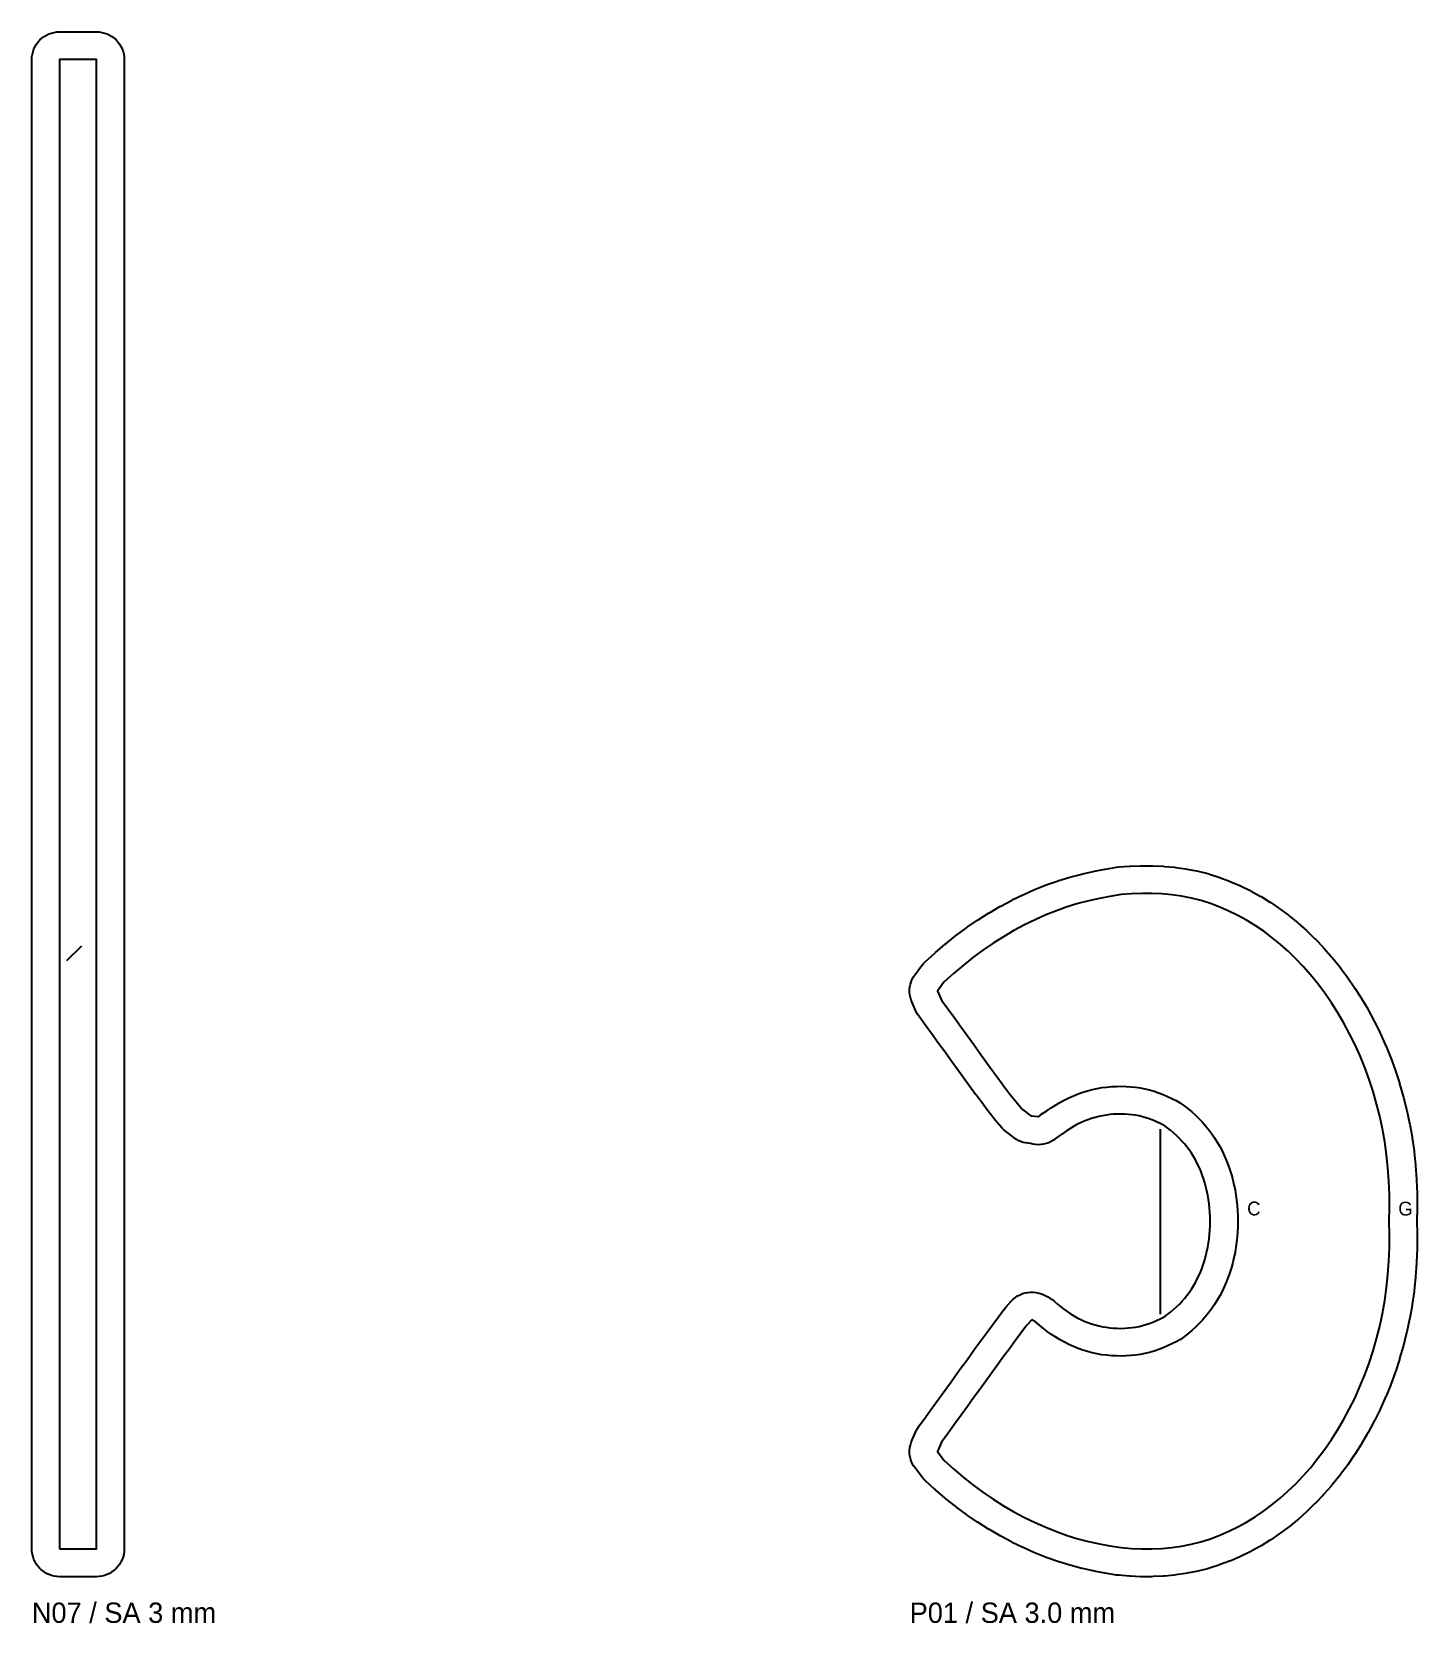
# Model space of a CAD drawing. Header units: millimetres. Extents: x 0 to 435, y -665 to 180.
# Drawn here: x 285 to 434.9, y -445 to -272.8 of the extents above; entities that cross this region are included whole.
import ezdxf

# ---------------------------------------------------------------- set-up
doc = ezdxf.new("R2010")
doc.units = ezdxf.units.MM
for name, color, linetype in [('CUT', 7, 'Continuous'), ('GRAIN', 4, 'Continuous'), ('LABEL', 8, 'Continuous'), ('SEW', 5, 'Continuous')]:
    doc.layers.add(name, color=color, linetype=linetype)

msp = doc.modelspace()

# ---------------------------------------------------------------- linework, layer by layer
at = {"layer": 'CUT'}
for points in [[(285, -437), (285, -275.84), (285.01, -275.55), (285.06, -275.26), (285.13, -274.97), (285.23, -274.69), (285.35, -274.43), (285.51, -274.18), (285.68, -273.94), (285.88, -273.72), (286.1, -273.52), (286.33, -273.35), (286.59, -273.2), (286.85, -273.07), (287.13, -272.97), (287.41, -272.9), (287.71, -272.86), (288, -272.84), (292, -272.84), (292.29, -272.86), (292.59, -272.9), (292.87, -272.97), (293.15, -273.07), (293.41, -273.2), (293.67, -273.35), (293.9, -273.52), (294.12, -273.72), (294.32, -273.94), (294.49, -274.18), (294.65, -274.43), (294.77, -274.69), (294.87, -274.97), (294.94, -275.26), (294.99, -275.55), (295, -275.84), (295, -437), (294.99, -437.29), (294.94, -437.59), (294.87, -437.87), (294.77, -438.15), (294.65, -438.41), (294.49, -438.67), (294.32, -438.9), (294.12, -439.12), (293.9, -439.32), (293.67, -439.49), (293.41, -439.65), (293.15, -439.77), (292.87, -439.87), (292.59, -439.94), (292.29, -439.99), (292, -440), (288, -440), (287.71, -439.99), (287.41, -439.94), (287.13, -439.87), (286.85, -439.77), (286.59, -439.65), (286.33, -439.49), (286.1, -439.32), (285.88, -439.12), (285.68, -438.9), (285.51, -438.67), (285.35, -438.41), (285.23, -438.15), (285.13, -437.87), (285.06, -437.59), (285.01, -437.29)], [(389.63, -411.87), (390.23, -411.04), (390.43, -410.8), (391, -410.18), (391.21, -409.97), (391.44, -409.79), (391.69, -409.62), (391.95, -409.49), (392.23, -409.37), (392.51, -409.29), (392.8, -409.24), (393.09, -409.21), (393.39, -409.21), (393.69, -409.24), (393.97, -409.31), (394.26, -409.39), (394.53, -409.51), (394.95, -409.72), (395.19, -409.85), (395.43, -410.01), (395.65, -410.19), (396.01, -410.52), (396.35, -410.8), (396.69, -411.07), (397.05, -411.32), (397.41, -411.56), (397.77, -411.78), (398.14, -411.98), (398.52, -412.17), (398.9, -412.34), (399.29, -412.49), (399.68, -412.63), (400.08, -412.75), (400.49, -412.86), (400.9, -412.95), (401.28, -413.02), (401.65, -413.07), (402.05, -413.1), (402.46, -413.12), (402.87, -413.13), (403.29, -413.12), (403.69, -413.09), (404.08, -413.05), (404.46, -412.99), (404.83, -412.92), (405.2, -412.83), (405.57, -412.72), (405.94, -412.6), (406.31, -412.46), (406.72, -412.28), (407.1, -412.11), (407.39, -411.96), (407.66, -411.8), (407.93, -411.61), (408.23, -411.38), (408.56, -411.09), (408.89, -410.8), (409.19, -410.51), (409.47, -410.22), (409.74, -409.91), (410, -409.59), (410.25, -409.25), (410.49, -408.9), (410.71, -408.54), (410.93, -408.17), (411.13, -407.79), (411.32, -407.39), (411.5, -406.98), (411.66, -406.57), (411.81, -406.14), (411.95, -405.71), (412.07, -405.26), (412.18, -404.81), (412.27, -404.36), (412.35, -403.9), (412.41, -403.43), (412.46, -402.96), (412.5, -402.49), (412.52, -402.01), (412.53, -401.54), (412.52, -401.06), (412.5, -400.59), (412.46, -400.11), (412.41, -399.64), (412.35, -399.18), (412.27, -398.71), (412.17, -398.26), (412.07, -397.81), (411.94, -397.37), (411.81, -396.93), (411.66, -396.51), (411.5, -396.09), (411.32, -395.68), (411.13, -395.29), (410.93, -394.9), (410.71, -394.53), (410.49, -394.17), (410.25, -393.82), (410, -393.49), (409.74, -393.16), (409.47, -392.86), (409.18, -392.56), (408.89, -392.27), (408.56, -391.98), (408.22, -391.69), (407.93, -391.46), (407.66, -391.27), (407.39, -391.11), (407.1, -390.96), (406.71, -390.79), (406.31, -390.61), (405.94, -390.47), (405.57, -390.35), (405.2, -390.24), (404.83, -390.15), (404.45, -390.08), (404.07, -390.02), (403.68, -389.98), (403.28, -389.95), (402.87, -389.94), (402.46, -389.95), (402.05, -389.97), (401.65, -390), (401.27, -390.05), (400.89, -390.12), (400.48, -390.21), (400.07, -390.32), (399.67, -390.44), (399.27, -390.58), (398.88, -390.73), (398.5, -390.91), (398.11, -391.09), (397.73, -391.3), (397.35, -391.53), (396.95, -391.78), (396.53, -392.07), (396.52, -392.07), (396.15, -392.32), (395.8, -392.6), (395.56, -392.77), (395.31, -392.92), (395.05, -393.04), (394.77, -393.14), (394.49, -393.2), (394.2, -393.24), (393.91, -393.26), (393.62, -393.24), (393.33, -393.2), (393.09, -393.14), (392.83, -393.11), (392.55, -393.07), (392.27, -393.01), (392, -392.91), (391.74, -392.8), (391.49, -392.65), (391.26, -392.49), (390.39, -391.81), (390.17, -391.62), (389.97, -391.42), (389.26, -390.6), (389.15, -390.47), (388.49, -389.62), (388.46, -389.58), (387.81, -388.71), (387.8, -388.7), (387.15, -387.82), (387.14, -387.81), (386.49, -386.93), (386.49, -386.92), (385.83, -386.02), (385.83, -386.02), (385.17, -385.11), (385.17, -385.11), (384.5, -384.18), (383.83, -383.25), (383.14, -382.3), (382.45, -381.35), (381.74, -380.38), (381.03, -379.4), (380.86, -379.14), (380.72, -378.87), (380.27, -377.88), (380.16, -377.61), (380.08, -377.33), (380.03, -377.05), (380, -376.76), (380, -376.47), (380.03, -376.18), (380.09, -375.89), (380.18, -375.62), (380.29, -375.35), (380.43, -375.09), (380.59, -374.85), (381.3, -373.89), (381.49, -373.66), (381.69, -373.46), (382.71, -372.53), (382.79, -372.46), (383.83, -371.57), (383.91, -371.51), (384.98, -370.66), (385.06, -370.6), (386.15, -369.8), (386.23, -369.73), (387.34, -368.98), (387.43, -368.92), (388.55, -368.21), (388.64, -368.16), (389.77, -367.5), (389.87, -367.44), (391.01, -366.83), (391.11, -366.78), (392.26, -366.22), (392.36, -366.17), (393.51, -365.66), (393.62, -365.61), (394.78, -365.15), (394.89, -365.11), (396.06, -364.7), (396.16, -364.67), (397.32, -364.31), (397.48, -364.26), (398.64, -363.97), (398.73, -363.95), (399.88, -363.69), (399.99, -363.67), (401.13, -363.46), (401.18, -363.45), (402.4, -363.24), (402.65, -363.21), (403.77, -363.12), (403.89, -363.11), (405, -363.07), (405.13, -363.07), (406.23, -363.07), (406.37, -363.08), (407.45, -363.13), (407.59, -363.14), (408.66, -363.24), (408.8, -363.26), (409.87, -363.41), (410.01, -363.44), (411.06, -363.64), (411.21, -363.67), (412.26, -363.93), (412.45, -363.99), (413.48, -364.32), (413.63, -364.37), (414.63, -364.75), (414.76, -364.8), (415.75, -365.23), (415.87, -365.29), (416.84, -365.76), (416.97, -365.83), (417.92, -366.35), (418.04, -366.42), (418.97, -367), (419.09, -367.07), (420, -367.69), (420.11, -367.77), (421.01, -368.44), (421.11, -368.52), (421.99, -369.23), (422.09, -369.32), (422.94, -370.08), (423.03, -370.16), (423.87, -370.97), (423.95, -371.05), (424.76, -371.9), (424.84, -371.99), (425.63, -372.88), (425.73, -373.01), (426.55, -374.03), (426.6, -374.1), (427.34, -375.09), (427.41, -375.19), (428.12, -376.22), (428.18, -376.31), (428.86, -377.38), (428.9, -377.45), (429.57, -378.56), (429.64, -378.68), (430.25, -379.83), (430.3, -379.92), (430.89, -381.11), (430.93, -381.2), (431.48, -382.42), (431.52, -382.52), (432.03, -383.77), (432.07, -383.87), (432.54, -385.15), (432.57, -385.25), (433, -386.56), (433.03, -386.66), (433.42, -387.99), (433.44, -388.1), (433.78, -389.45), (433.81, -389.55), (434.1, -390.93), (434.12, -391.03), (434.37, -392.42), (434.38, -392.53), (434.59, -393.93), (434.6, -394.04), (434.75, -395.46), (434.76, -395.56), (434.86, -396.99), (434.87, -397.1), (434.92, -398.54), (434.93, -398.64), (434.93, -400.08), (434.93, -400.19), (434.88, -401.54), (434.93, -402.89), (434.93, -402.99), (434.93, -404.43), (434.92, -404.54), (434.87, -405.98), (434.86, -406.08), (434.76, -407.51), (434.75, -407.62), (434.6, -409.04), (434.59, -409.14), (434.38, -410.55), (434.37, -410.65), (434.12, -412.04), (434.1, -412.15), (433.81, -413.52), (433.78, -413.62), (433.44, -414.98), (433.42, -415.08), (433.03, -416.41), (433, -416.51), (432.57, -417.82), (432.54, -417.92), (432.07, -419.2), (432.03, -419.3), (431.52, -420.55), (431.48, -420.65), (430.93, -421.87), (430.88, -421.97), (430.3, -423.15), (430.25, -423.24), (429.63, -424.39), (429.56, -424.52), (428.9, -425.62), (428.86, -425.69), (428.17, -426.77), (428.12, -426.85), (427.41, -427.89), (427.34, -427.99), (426.6, -428.98), (426.54, -429.04), (425.73, -430.07), (425.63, -430.19), (424.84, -431.09), (424.76, -431.17), (423.95, -432.02), (423.86, -432.1), (423.03, -432.91), (422.94, -433), (422.08, -433.76), (421.98, -433.84), (421.11, -434.56), (421, -434.64), (420.1, -435.3), (420, -435.38), (419.08, -436), (418.96, -436.08), (418.03, -436.65), (417.91, -436.72), (416.96, -437.24), (416.84, -437.31), (415.87, -437.78), (415.74, -437.84), (414.75, -438.27), (414.62, -438.32), (413.62, -438.7), (413.47, -438.76), (412.44, -439.08), (412.25, -439.14), (411.2, -439.4), (411.05, -439.43), (410, -439.63), (409.86, -439.66), (408.8, -439.81), (408.66, -439.83), (407.58, -439.93), (407.44, -439.94), (406.36, -439.99), (406.22, -440), (405.13, -440), (404.99, -440), (403.89, -439.95), (403.76, -439.95), (402.64, -439.85), (402.39, -439.82), (401.17, -439.62), (401.13, -439.61), (399.98, -439.4), (399.87, -439.37), (398.72, -439.12), (398.64, -439.1), (397.47, -438.8), (397.32, -438.76), (396.16, -438.4), (396.05, -438.36), (394.89, -437.95), (394.78, -437.91), (393.62, -437.45), (393.51, -437.41), (392.36, -436.89), (392.26, -436.85), (391.11, -436.29), (391.01, -436.24), (389.87, -435.63), (389.78, -435.57), (388.64, -434.91), (388.55, -434.86), (387.43, -434.15), (387.34, -434.09), (386.24, -433.34), (386.15, -433.28), (385.07, -432.48), (384.99, -432.42), (383.92, -431.57), (383.84, -431.51), (382.8, -430.62), (382.72, -430.56), (381.7, -429.63), (381.49, -429.42), (381.31, -429.2), (380.59, -428.24), (380.43, -427.99), (380.29, -427.74), (380.18, -427.47), (380.09, -427.2), (380.03, -426.91), (380, -426.62), (380, -426.33), (380.02, -426.04), (380.08, -425.76), (380.16, -425.48), (380.26, -425.21), (380.71, -424.22), (380.85, -423.95), (381.02, -423.69), (381.74, -422.7), (382.44, -421.74), (383.13, -420.78), (383.82, -419.84), (384.49, -418.9), (385.16, -417.98), (385.81, -417.07), (385.82, -417.07), (386.47, -416.18), (386.47, -416.17), (387.11, -415.29), (387.11, -415.29), (387.75, -414.42), (387.75, -414.41), (388.38, -413.55), (388.38, -413.55), (389.01, -412.71), (389.01, -412.7)]]:
    msp.add_lwpolyline(points, close=True, dxfattribs=at)
at = {"layer": 'GRAIN'}
for points in [[(288.8, -373.34), (290.4, -371.74)], [(407.14, -411.58), (407.14, -391.58)]]:
    msp.add_lwpolyline(points, dxfattribs=at)
at = {"layer": 'SEW'}
for points in [[(288, -437), (292, -437), (292, -275.84), (288, -275.84)], [(392.04, -413.65), (391.42, -414.48), (390.8, -415.33), (390.17, -416.19), (389.54, -417.06), (388.89, -417.94), (388.24, -418.83), (387.59, -419.74), (386.92, -420.66), (386.25, -421.59), (385.56, -422.54), (384.87, -423.5), (384.16, -424.47), (383.44, -425.46), (383, -426.45), (383.71, -427.41), (384.74, -428.34), (385.78, -429.22), (386.85, -430.06), (387.93, -430.86), (389.04, -431.62), (390.15, -432.32), (391.28, -432.98), (392.43, -433.59), (393.58, -434.15), (394.73, -434.66), (395.89, -435.12), (397.05, -435.53), (398.21, -435.89), (399.37, -436.19), (400.53, -436.45), (401.67, -436.66), (402.89, -436.86), (404.01, -436.96), (405.11, -437), (406.21, -437), (407.3, -436.94), (408.37, -436.84), (409.43, -436.69), (410.48, -436.48), (411.53, -436.22), (412.56, -435.9), (413.56, -435.52), (414.54, -435.09), (415.51, -434.62), (416.46, -434.09), (417.4, -433.52), (418.31, -432.9), (419.21, -432.23), (420.09, -431.52), (420.94, -430.75), (421.78, -429.95), (422.59, -429.1), (423.38, -428.21), (424.19, -427.18), (424.93, -426.19), (425.64, -425.16), (426.33, -424.08), (426.99, -422.97), (427.61, -421.82), (428.2, -420.64), (428.74, -419.42), (429.25, -418.17), (429.72, -416.89), (430.15, -415.58), (430.53, -414.25), (430.87, -412.89), (431.17, -411.52), (431.41, -410.13), (431.62, -408.72), (431.77, -407.3), (431.87, -405.87), (431.93, -404.43), (431.93, -402.98), (431.88, -401.54), (431.93, -400.09), (431.93, -398.65), (431.87, -397.21), (431.77, -395.78), (431.62, -394.36), (431.41, -392.95), (431.17, -391.56), (430.87, -390.18), (430.53, -388.83), (430.15, -387.49), (429.72, -386.19), (429.25, -384.91), (428.75, -383.65), (428.2, -382.44), (427.61, -381.25), (426.99, -380.1), (426.33, -378.99), (425.65, -377.92), (424.94, -376.88), (424.2, -375.89), (423.38, -374.87), (422.59, -373.98), (421.78, -373.13), (420.95, -372.32), (420.09, -371.56), (419.21, -370.84), (418.32, -370.17), (417.4, -369.55), (416.47, -368.98), (415.52, -368.46), (414.55, -367.98), (413.57, -367.55), (412.56, -367.17), (411.54, -366.85), (410.49, -366.59), (409.44, -366.38), (408.38, -366.23), (407.3, -366.13), (406.22, -366.07), (405.12, -366.07), (404.01, -366.11), (402.9, -366.2), (401.68, -366.41), (400.53, -366.62), (399.38, -366.88), (398.21, -367.17), (397.05, -367.53), (395.89, -367.94), (394.73, -368.4), (393.57, -368.91), (392.42, -369.48), (391.28, -370.09), (390.15, -370.75), (389.03, -371.45), (387.93, -372.21), (386.84, -373.01), (385.78, -373.86), (384.73, -374.75), (383.71, -375.67), (383, -376.64), (383.45, -377.63), (384.17, -378.61), (384.88, -379.58), (385.57, -380.54), (386.26, -381.49), (386.93, -382.42), (387.6, -383.35), (388.26, -384.26), (388.91, -385.15), (389.56, -386.04), (390.21, -386.91), (390.86, -387.78), (391.52, -388.63), (392.23, -389.44), (393.1, -390.12), (393.96, -390.2), (394.3, -389.87), (393.93, -390.26), (394.38, -389.9), (394.84, -389.59), (395.31, -389.27), (395.78, -388.97), (396.25, -388.69), (396.73, -388.43), (397.23, -388.19), (397.72, -387.97), (398.23, -387.77), (398.73, -387.59), (399.25, -387.43), (399.76, -387.3), (400.28, -387.18), (400.8, -387.08), (401.33, -387.02), (401.85, -386.97), (402.37, -386.95), (402.9, -386.94), (403.42, -386.96), (403.93, -386.99), (404.45, -387.04), (404.96, -387.12), (405.47, -387.22), (405.97, -387.34), (406.46, -387.48), (406.95, -387.65), (407.44, -387.83), (407.91, -388.04), (408.39, -388.25), (408.85, -388.49), (409.3, -388.76), (409.72, -389.05), (410.13, -389.38), (410.53, -389.72), (410.93, -390.07), (411.31, -390.44), (411.68, -390.83), (412.03, -391.23), (412.37, -391.64), (412.69, -392.08), (413, -392.52), (413.28, -392.98), (413.56, -393.46), (413.81, -393.94), (414.05, -394.44), (414.27, -394.94), (414.47, -395.46), (414.66, -395.99), (414.82, -396.52), (414.97, -397.06), (415.1, -397.61), (415.22, -398.16), (415.31, -398.71), (415.39, -399.27), (415.45, -399.84), (415.5, -400.4), (415.52, -400.97), (415.53, -401.54), (415.52, -402.1), (415.5, -402.67), (415.45, -403.24), (415.39, -403.8), (415.31, -404.36), (415.22, -404.92), (415.1, -405.47), (414.97, -406.01), (414.82, -406.55), (414.66, -407.09), (414.47, -407.61), (414.27, -408.13), (414.05, -408.63), (413.81, -409.13), (413.56, -409.62), (413.29, -410.09), (413, -410.55), (412.69, -411), (412.37, -411.43), (412.03, -411.84), (411.68, -412.25), (411.31, -412.63), (410.93, -413), (410.54, -413.35), (410.14, -413.69), (409.73, -414.02), (409.3, -414.32), (408.85, -414.59), (408.39, -414.82), (407.92, -415.03), (407.44, -415.24), (406.96, -415.42), (406.47, -415.59), (405.97, -415.73), (405.47, -415.85), (404.96, -415.95), (404.45, -416.03), (403.94, -416.08), (403.42, -416.11), (402.9, -416.13), (402.38, -416.12), (401.86, -416.1), (401.33, -416.05), (400.81, -415.98), (400.29, -415.89), (399.77, -415.77), (399.26, -415.64), (398.75, -415.48), (398.24, -415.3), (397.74, -415.1), (397.24, -414.88), (396.76, -414.64), (396.28, -414.38), (395.81, -414.1), (395.35, -413.8), (394.9, -413.48), (394.47, -413.14), (394.04, -412.78), (393.63, -412.41), (393.21, -412.21), (392.65, -412.83)]]:
    msp.add_lwpolyline(points, close=True, dxfattribs=at)

# ---------------------------------------------------------------- texts
at = {"layer": 'LABEL'}
for s, height, p in [('C', 1.5, (416.53, -400.91)), ('G', 1.5, (432.88, -400.93)), ('N07 / SA 3 mm', 2.2, (285, -445)), ('P01 / SA 3.0 mm', 2.2, (380, -445))]:
    msp.add_text(s, height=height, dxfattribs=at).set_placement(p)

doc.saveas('drawing.dxf')
